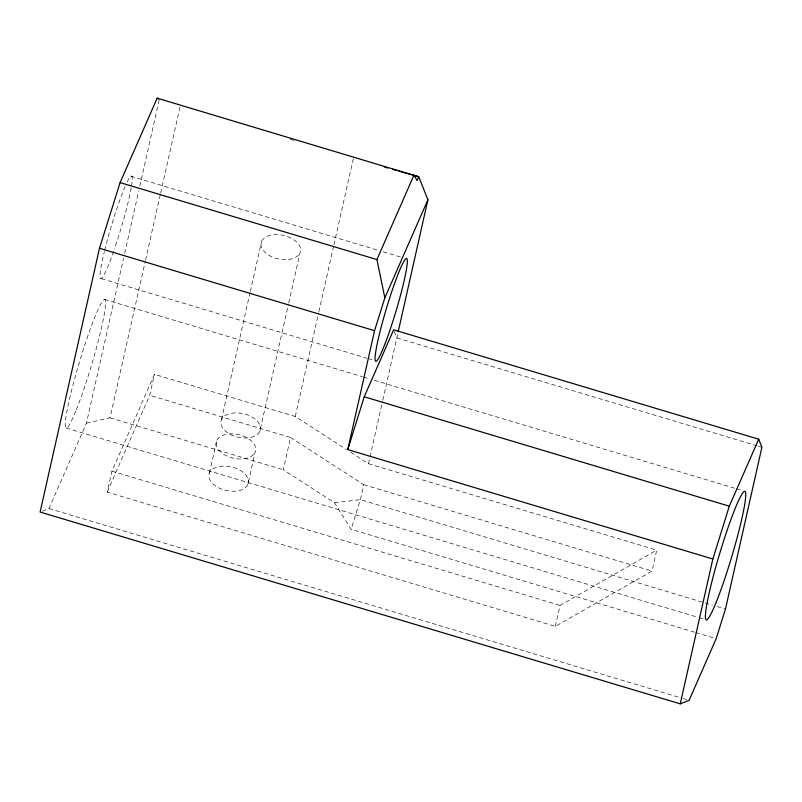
<?xml version="1.0" encoding="UTF-8"?>
<svg xmlns="http://www.w3.org/2000/svg" width="802" height="802" viewBox="0 0 802 802"><rect width="100%" height="100%" fill="white"/><g stroke="black" fill="none" stroke-linecap="round" stroke-linejoin="round"><path stroke-width="0.6" stroke-dasharray="4.01 3.01" d="M42.316 511.165L48.962 508.528L86.446 423.135L123.568 258.244M124.671 253.362L138.696 191.076M139.789 186.184L159.317 99.468M86.446 423.135L110.034 417.832L145.232 261.482M145.503 260.269L160.36 194.305M160.631 193.081L180.159 106.355M350.705 452.258L368.489 463.726L656.748 550.102L652.026 571.074L555.315 626.372L107.217 492.117L111.939 471.135L154.445 374.313L295.276 416.509L346.524 449.561M107.217 492.117L149.723 395.286L154.445 374.313M209.462 472.909L216.73 440.649M221.452 419.677L250.044 292.67M250.314 291.457L261.592 241.382M247.878 484.418A20.13 12.06 12.7 0 0 223.317 466.112A20.13 12.06 12.7 0 0 214.826 485.461A20.13 12.06 12.7 0 0 247.878 484.418L255.136 452.158A20.13 12.06 12.7 0 0 230.575 433.852A20.13 12.06 12.7 0 0 222.084 453.2A20.13 12.06 12.7 0 0 255.136 452.158M259.858 431.185A20.13 12.06 12.7 0 0 235.297 412.88A20.13 12.06 12.7 0 0 226.806 432.228A20.13 12.06 12.7 0 0 259.858 431.185L288.449 304.179M288.73 302.966L299.998 252.891A20.13 12.06 12.7 0 0 275.437 234.585A20.13 12.06 12.7 0 0 266.946 253.943A20.13 12.06 12.7 0 0 299.998 252.891M694.642 632.197L351.106 529.27L334.454 502.744L283.286 469.751L290.555 437.481L149.723 395.286M295.276 416.509L318.584 312.97M318.855 311.747L333.662 245.973M333.943 244.76L353.411 158.275M290.555 437.481L363.767 484.709L360.399 499.646L351.106 529.27M368.489 463.726L382.514 401.411M382.795 400.198L397.922 332.99M555.315 626.372L560.037 605.4L656.748 550.102M334.454 502.744L360.399 499.646L703.935 602.583M290.083 139.297L294.865 140.731M130.836 176.199L378.394 250.374M383.186 251.808L401.12 257.181M757.108 445.832L396.82 337.883L393.632 329.802M758.311 446.193L761.9 447.265M101.403 278.655L366.905 358.203M368.098 358.554L374.073 360.349M104.601 299.447L362.344 376.679M363.537 377.03L369.532 378.835M374.323 380.268L735.153 488.378M736.356 488.739L742.351 490.533M363.767 484.709L652.026 571.074M110.034 417.832L283.286 469.751M705.128 602.944L712.316 605.089M717.098 606.523L725.479 609.039M66.255 428.067L698.011 617.36M699.204 617.72L704.006 619.154M695.835 632.557L714.983 638.292M111.939 471.135L560.037 605.4M48.962 508.528L681.921 698.171M683.114 698.532L686.712 699.615M127.187 181.944A53.694 4.982 -73.3 0 1 131.638 185.092M131.197 187.788A53.694 4.982 -73.3 0 1 114.486 248.861M113.643 251.267A53.694 4.982 -73.3 0 1 100.862 278.875A53.694 4.982 -73.3 0 1 104.39 251.487M104.681 250.284A53.694 4.982 -73.3 0 1 125.132 186.465M76.28 409.842A67.117 6.226 -73.3 0 0 105.563 301.863A67.117 6.226 -73.3 0 0 74.436 379.587A67.117 6.226 -73.3 0 0 76.28 409.842"/><path stroke-width="1.2" d="M398.193 331.767L427.907 199.768L418.754 176.751L157.172 98.155L120.099 182.605L99.478 248.269L40.1 512.047L680.246 703.845L689.108 700.326L716.186 638.653L725.479 609.039L761.9 447.265L758.712 439.195L393.632 329.802L364.228 396.789L347.777 449.601L712.858 558.994L680.246 703.845M347.777 449.601L374.544 330.685L384.85 297.853L427.907 199.768M712.858 558.994L729.309 506.182L758.712 439.195M384.85 297.853L376.92 259.557L413.992 175.097L417.08 180.57L418.754 176.751L398.564 171.047M384.298 167.006L387.867 168.019M392.619 169.362L396.188 170.365M120.099 182.605L376.92 259.557M99.478 248.269L374.544 330.685M364.228 396.789L729.309 506.182M157.172 98.155L158.595 99.027M716.427 601.64A67.117 6.226 -73.3 0 0 745.71 493.671A67.117 6.226 -73.3 0 0 714.582 571.385A67.117 6.226 -73.3 0 0 716.427 601.64M385.451 342.654A53.694 4.982 -73.3 0 0 407.115 259.106A53.694 4.982 -73.3 0 0 381 327.757A53.694 4.982 -73.3 0 0 385.451 342.654"/></g></svg>
